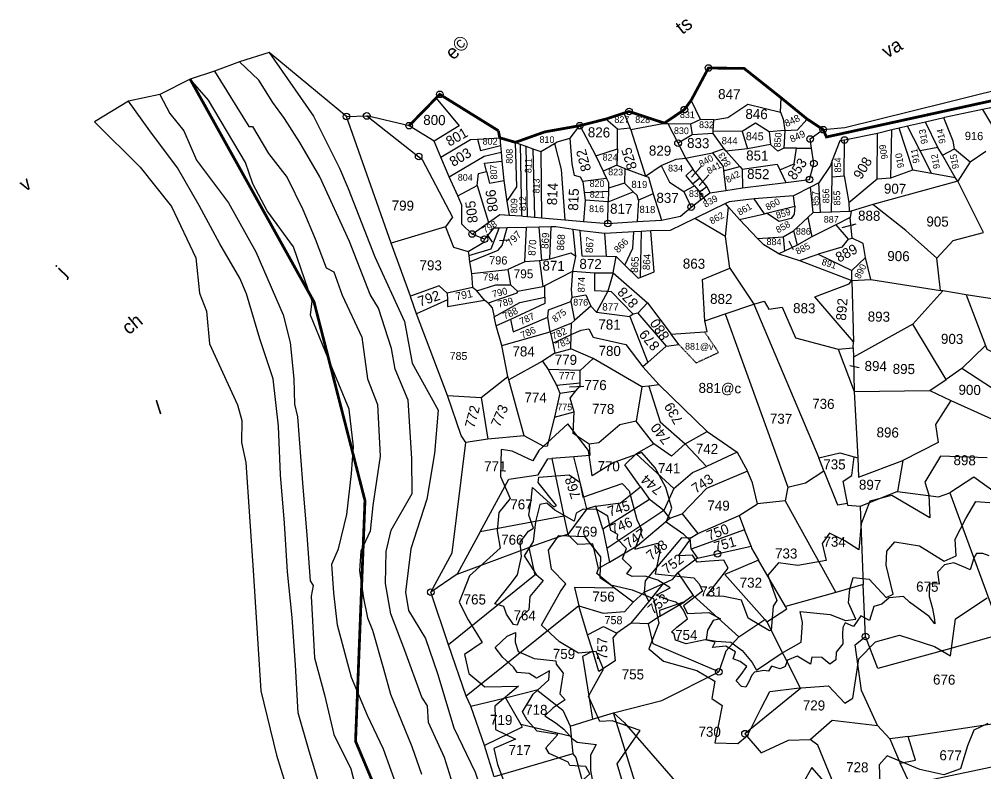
# Model space of a CAD drawing. Header units: metres. Extents: x 92 to 307193, y 121 to 1940865.
# Drawn here: x 303637 to 304474, y 1939507 to 1940160 of the extents above; entities that cross this region are included whole.
import ezdxf

# ---------------------------------------------------------------- set-up
doc = ezdxf.new("R2010")
doc.units = ezdxf.units.M
doc.header["$LTSCALE"] = 0.3
doc.linetypes.add('DASHDOT', pattern=[1, 0.5, -0.25, 0, -0.25])
doc.linetypes.add('DASHED', pattern=[0.75, 0.5, -0.25])
doc.layers.get('0').update_dxf_attribs({"linetype": 'CONTINUOUS'})
for name, color, linetype in [('LINE_WATER', 4, 'CONTINUOUS'), ('OFF', 1, 'CONTINUOUS'), ('POLY_HATCH', 12, 'CONTINUOUS'), ('POLY_PARCEL', 6, 'CONTINUOUS'), ('POLY_SUBPARCEL', 6, 'DASHED'), ('POLY_WATER', 4, 'CONTINUOUS'), ('SYM_ARROW', 1, 'CONTINUOUS'), ('SYM_STONE', 1, 'CONTINUOUS'), ('TEXT_MAPOUT', 7, 'CONTINUOUS'), ('TEXT_PARCEL', 7, 'CONTINUOUS'), ('V_BOUND_LINE', 7, 'CONTINUOUS'), ('V_BOUND_STREAM_LINE', 7, 'DASHDOT')]:
    doc.layers.add(name, color=color, linetype=linetype)
doc.styles.add('TEXT_MAP', font='KRDEV050.TTF')
doc.dimstyles.get("Standard").update_dxf_attribs({"dimtxt": 0.18, "dimasz": 0.18, "dimexe": 0.18, "dimexo": 0.0625, "dimgap": 0.09, "dimtad": 0, "dimtih": 1, "dimtoh": 1, "dimdec": 4, "dimzin": 0, "dimdsep": 46, "dimtxsty": 'Standard', "dimcen": 0.09, "dimadec": 0, "dimazin": 0, "dimtfac": 1, "dimtdec": 4, "dimtofl": 0, "dimtmove": 0, "dimatfit": 3, "dimfxl": 1, "dimtolj": 1, "dimtzin": 0, "dimarcsym": 0})

# ---------------------------------------------------------------- blocks, each defined once
blk = doc.blocks.new('STONE')
blk.add_circle((0, 0), 0.851)
blk = doc.blocks.new('TEXTARROW')
blk.add_leader([(0.04, -0.01), (8.68, -0.01)], dimstyle='Standard', override={"dimtxt": 2.5, "dimasz": 2.5, "dimexe": 1.25, "dimexo": 0.625, "dimgap": 0.625, "dimtad": 1, "dimtih": 0, "dimtoh": 0, "dimzin": 8, "dimcen": 2.5, "dimtofl": 1})
blk = doc.blocks.new('10')
at = {"layer": 'LINE_WATER'}
for points in [[(70.56, 372.49), (78.72, 361.19), (83.48, 351.88), (85.13, 348.27), (90.08, 336.05), (95.6, 324.46), (97.04, 316.99), (101.85, 308.65), (101.28, 300.81), (100.06, 292.58), (97.26, 283.65), (96.42, 275.8), (96.99, 272.51), (100.17, 267.55), (102.37, 261.27), (105.44, 251.53), (109.38, 243.62), (111.75, 236.81)], [(105.76, 240.45), (103.88, 246.17), (100.89, 252.47), (100.7, 255.43), (99.64, 256.98), (96.48, 265.34), (93.88, 271.91), (92.81, 277.32), (92.84, 283.1), (93.68, 286.93), (97.41, 293.58), (97.22, 299.85), (96.46, 310.33), (94.04, 315.9), (93.3, 319.57), (90.86, 326.84), (89.36, 329.26), (85.5, 338.71), (80.01, 350.28), (76.29, 356.38), (73.49, 360.7), (71.34, 363.5), (68.81, 367.49), (65.25, 370.77)], [(60.82, 369.01), (67.13, 359.13), (67.78, 359.18), (70.69, 354.32), (74.14, 350.06), (77.05, 344.38), (79.3, 339.14), (81.34, 333.96), (82.73, 333.22), (84.31, 329.04), (87.92, 321.58), (89.09, 314.05), (90.91, 309.47), (91.52, 300.22), (90.36, 291.3), (89.92, 286.71), (88.29, 283.1), (88.13, 279.55), (88.92, 274.61), (89.69, 271.13), (90.62, 268.89), (92.67, 261.95), (93.97, 257.45), (96.03, 252.62), (97.93, 248.07), (99.77, 243.13)], [(95.74, 239.9), (92.87, 247.53), (89.89, 253.53), (86.96, 260.35), (84.3, 269.73), (83.55, 275.49), (83.12, 280.64), (84.27, 283.44), (85.68, 289.61), (86.43, 297.02), (86.71, 301.81), (85.86, 308.6), (82.01, 317.52), (78.68, 325.41), (78.91, 327.9), (75.42, 337.63), (70.62, 344.02), (67.98, 348.86), (66.62, 352.68), (59.82, 363.77), (56.46, 367.49)], [(81.58, 240.51), (79.5, 246.99), (77.47, 253.84), (76.83, 262.42), (76.14, 270.96), (75.19, 279.18), (74.49, 287.92), (73.7, 296.61), (73.21, 305.35), (72.11, 313.83), (69.62, 321.03), (67.13, 329.05), (65.87, 331.84), (62.2, 337.97), (58.38, 344.81), (54.4, 351.55), (49.35, 358.14), (45.42, 363.39)], [(51.04, 364.7), (52.89, 361.31), (55.46, 358.19), (57.79, 352.98), (63.64, 345.35), (68.67, 336.64), (73.75, 325.36), (75.06, 320.41), (75.85, 313.88), (76.01, 309.32), (76.6, 307.09), (77.62, 295.2), (78.57, 285.84), (79.29, 277.64), (79.83, 276.8), (79.5, 274.88), (80.22, 263.81), (82.14, 257.17), (83.91, 250.07), (87.07, 243.89), (88.79, 237.46)]]:
    blk.add_lwpolyline(points, dxfattribs=at)
at = {"layer": 'OFF'}
for points in [[(84.62, 361.19), (70.56, 372.49), (65.25, 370.77), (60.82, 369.01), (56.46, 367.49)], [(56.46, 367.49), (51.04, 364.7), (45.42, 363.39), (39.38, 359.63)], [(95.92, 359.7), (88.27, 361.34)]]:
    blk.add_lwpolyline(points, dxfattribs=at)
at = {"layer": 'POLY_HATCH'}
for points in [[(201.41, 253.64), (198.91, 252.44), (197.82, 249.59), (196.62, 245.44), (193.65, 244.3), (189.32, 245.21), (183.4, 247.59), (182.02, 245.97), (182.17, 242.65)], [(174.81, 239.89), (169.9, 245.33), (167.28, 240.48)], [(136.2, 241.24), (134.88, 245.5), (138.97, 251.53), (133.91, 253.23), (131.7, 253.08), (129.61, 257.58), (132.23, 262.49), (130.85, 265.63), (127.7, 265.31), (124.25, 267.28), (120.93, 270.25), (124.31, 276.33), (125.23, 277.71), (122.61, 280.33), (122.05, 283.71), (123.84, 286.39), (128.46, 286.3), (131.38, 282.68), (131.35, 278.95)], [(131.35, 278.95), (133.32, 277.63), (137.14, 276.8), (141, 275.3), (142.03, 270.87), (140.29, 266.25), (142.97, 264.05), (149, 262.49), (152.27, 260.58), (151.77, 257.49), (153.62, 256.23), (152.42, 249.5), (156.51, 249.41), (158.24, 250.91), (160.57, 255.76), (162.13, 258.85), (166.98, 259.52), (172.66, 260.02), (175.64, 256.93), (177.08, 257.85), (178.05, 264.99), (181.02, 268.07), (185.35, 269.34), (191.61, 267.37), (194.53, 265.75), (195.32, 272.42), (201, 276.27)], [(200.62, 301.4), (192.23, 301.61), (189.5, 296.88), (190.23, 294.62), (190.5, 290.47), (183.58, 294.44), (179.67, 293.35), (178.17, 289.27), (177.78, 284.59), (175.28, 286.15), (172.49, 287.47), (171.22, 285.62), (171.96, 282.54), (166.87, 281.62), (163.42, 282.01), (161.51, 279.8), (163.19, 275.25), (162.57, 274.22), (162.25, 269.84), (161.92, 269.75), (158.07, 272.01), (156.86, 275.22), (153.65, 275.83), (150.56, 275.92), (154.36, 280.95), (153.56, 282.39), (150.95, 282.18), (148.8, 281.92), (147.94, 283.18), (145.38, 283.03), (147.41, 285.89), (146.33, 286.86), (143.12, 289.06), (144.09, 291.56), (142.94, 295.29), (140.97, 298.79), (138.53, 301.52), (133.55, 299.67), (129.7, 297.23), (128.96, 301.73), (125.17, 306.46), (120.02, 301.61), (118.99, 299.76), (115.25, 301.43), (113.28, 301.7), (113.22, 296.88), (115.01, 292.91), (112.98, 290.35), (112.78, 287.09), (113.34, 283.95), (107.89, 278.92), (106.1, 274.13), (107.78, 270.98), (109.28, 268.6), (110.36, 266.93), (107.22, 264.78), (108.01, 261.34), (110.92, 259.02), (116.96, 259.17), (112.75, 255.55), (112.95, 251.35), (116.57, 249.68), (112.72, 247.94), (113.4, 245.09), (114.66, 241.89)], [(201.22, 283.79), (200.1, 284.21), (198.96, 284.2), (198.46, 283.38), (197.88, 281.26), (197.06, 281.6), (194.89, 282.47), (193.23, 282.11), (192.01, 280.72), (192.34, 278.61), (190.58, 278.63), (190.58, 276.34), (191.18, 274.17), (191.55, 272.22), (191.64, 271.43), (190.63, 272.73), (187.01, 275.27), (185.97, 276.26), (183.37, 276), (182.09, 274.86), (180.65, 274.39), (179.92, 271.88), (178.32, 272.73), (177.05, 270.74), (175.5, 271.4), (175.11, 270.58), (175.05, 269.33), (175.17, 267.62), (174, 266.1), (173.93, 264.74), (172.86, 263.92), (171.4, 265.09), (169.63, 265.13), (169.38, 263.9), (166.99, 265.29), (165.25, 264.55), (164.86, 263.38), (163.96, 262.96), (162.38, 263.43), (161.89, 262.53), (161.01, 262.65), (160.05, 262.45), (159.37, 262.3), (158.9, 261.75), (158.34, 260.55), (157.85, 259.57), (157.05, 259.69), (156.07, 260.7), (156.97, 261.87), (157.98, 263.28), (156.73, 264.19), (155.5, 264.66), (155.89, 265.94), (154.15, 266.89), (151.74, 266.64), (152.19, 267.62), (150.42, 267.98), (146.99, 267.21), (145.06, 267.85), (144.83, 268.99), (144.33, 269.3), (145.29, 270.23), (147.16, 271.75), (146.42, 273.3), (146.03, 273.85), (145.02, 274.67), (143.8, 275.03), (141.47, 275.88), (143.96, 277.27), (141.76, 278.6), (139.49, 279.31), (137.13, 279.19), (136.14, 279.69), (136.99, 280.81), (135.34, 282.38), (136.05, 284.25), (134.31, 285.93), (134.43, 286.7), (133.21, 287.39), (132.63, 289.98), (130.54, 291.18), (128.13, 291.17), (126.93, 290.43), (126.59, 289.01), (123.05, 290.94), (121.64, 292.16), (120.38, 291.91), (119.63, 288.81), (119.23, 285.26), (117.69, 282.62), (119.9, 279.34), (121.15, 278.25), (118.77, 275.33), (118.65, 272.97), (117.06, 271.41), (117.06, 271.41)], [(120, 295.84), (120.08, 296.85), (125.55, 297.34), (127.46, 296.02), (128.09, 293.34), (135.08, 295.92), (136.4, 294.6), (137.81, 289.48), (138.74, 287.58), (137.52, 284.11), (141.67, 285.23), (141.99, 283.48), (141.27, 279.72), (145.9, 279.34), (148.23, 279.14), (149.18, 278.08), (149.79, 276.73), (146.42, 274.06), (147.14, 272.7), (150.97, 272.91), (153.12, 271.84), (151.77, 271.47), (150.82, 269.72), (150.56, 268.08), (152.38, 267.76), (155.05, 267.62), (157.1, 266.15), (158.91, 264.05), (159.68, 262.65), (164.09, 265.72), (167.68, 267.82), (167.83, 271.35), (167.4, 273.34), (172.78, 272.85), (175.57, 271.84), (177.44, 272.1), (176.08, 275), (176.29, 277.45), (176.83, 279.6), (179.74, 279.29), (182.82, 276.04), (184.11, 276.7), (182.76, 281.9), (182.85, 284.4), (184.26, 286.1), (188.72, 285.44), (193.17, 282.76), (195.33, 283.71), (195.07, 286.73), (196.94, 290.44), (198.7, 293.57), (201.2, 293.42)], [(117.06, 271.41), (116.58, 270.14), (115.91, 270.29), (114.62, 272.1), (114.12, 273.47), (112.51, 273.97), (115.23, 277.48), (116.52, 279.24), (117.18, 282.52), (116.92, 285.08), (118.37, 287.08), (119.27, 287.66), (118.41, 289.98), (118.79, 292.66), (118.97, 294.98), (122.88, 291.51), (123.34, 291.77), (120, 295.84)], [(127.19, 237.51), (126.12, 239.1), (126.04, 239.97), (129.99, 243.64), (129.26, 244.93), (126.42, 245.07), (126.12, 245.65), (122.68, 247.18), (122.03, 248.19), (124.19, 250.63), (120.44, 251.16), (118.63, 253.13), (117.78, 254.58), (119.66, 257.77), (122.42, 260.41), (122.52, 262.06), (120.2, 260.69), (118.87, 261.5), (116.7, 261.68), (116.05, 262.61), (114.08, 264.34), (112.71, 266.11), (114.8, 268.15), (116.28, 268.86)], [(116.28, 268.86), (116.26, 267.12), (116.84, 265.41), (119.74, 264.24), (123.6, 263.85), (123.7, 263.22), (125, 261.64), (124.78, 260.18), (124.44, 257.93), (125.42, 256.84), (123.25, 255.4), (121.81, 253.91), (123.85, 252.63), (125.26, 251.56), (126.76, 249.91), (127.63, 249.28), (131.09, 248.89), (130.08, 246.99), (130.12, 244.23), (130.76, 240.96)]]:
    blk.add_lwpolyline(points, dxfattribs=at)
at = {"layer": 'POLY_PARCEL'}
for points in [[(148.24, 361.54), (146.56, 365)], [(162.61, 363.08), (162.7, 365.64)], [(100.68, 364.71), (104.89, 359.82), (100.43, 357)], [(150.64, 361.54), (153.16, 361.97), (156.76, 364.41), (162.61, 363.08)], [(162.61, 363.08), (163.15, 361.82), (163.45, 359.76)], [(198.95, 364.02), (200.77, 361.08)], [(133.4, 359.59), (131.26, 361.38)], [(135.63, 359.88), (134.54, 362.51)], [(148.24, 361.54), (146.5, 360.66)], [(150.64, 361.54), (148.24, 361.54)], [(150.6, 359.46), (150.64, 361.54)], [(163.45, 359.76), (165.73, 359.91), (167.44, 361.88)], [(191, 357.09), (188.68, 361.63)], [(193.98, 356.9), (193.71, 358.26), (191.99, 362.45)], [(124.9, 357.83), (126.58, 360.13)], [(126.58, 360.13), (129.54, 354.76)], [(133.4, 359.59), (135.63, 359.88)], [(133.41, 356.07), (133.4, 359.59)], [(135.79, 359.5), (135.63, 359.88)], [(141.52, 360.66), (135.79, 359.5)], [(141.78, 360.8), (141.52, 360.66)], [(142.45, 360.66), (141.52, 360.66)], [(144.29, 357.24), (142.45, 360.66)], [(146.5, 360.66), (142.45, 360.66)], [(146.5, 360.66), (146.8, 358.79)], [(160.61, 359.51), (158.17, 361), (155.76, 359.51)], [(163.45, 359.76), (160.61, 359.51)], [(163.45, 359.76), (163.32, 356.61)], [(182.59, 351.55), (182.7, 360.14)], [(186.53, 353), (183.99, 360.46)], [(187.8, 356.47), (185.51, 360.84)], [(122.07, 356.86), (122.55, 357.15), (124.9, 357.83)], [(127.29, 350.09), (126.83, 350.88), (125.78, 351.14), (125.29, 353.27), (124.9, 357.83)], [(135.79, 359.5), (138.5, 351.22)], [(146.8, 358.79), (144.29, 357.24)], [(150.59, 359.04), (146.8, 358.79)], [(150.59, 359.04), (150.6, 359.46)], [(152.62, 356.32), (150.59, 359.04)], [(155.76, 359.51), (150.6, 359.46)], [(155.76, 359.51), (156.79, 356.38)], [(160.61, 359.51), (160.92, 357.2)], [(174.24, 351.77), (174.18, 358.21)], [(180.16, 351.32), (180.09, 359.45)], [(101.71, 354.09), (106.97, 357.38), (108.23, 357.47)], [(108.23, 357.47), (112.23, 357.75)], [(108.23, 357.47), (108.82, 355.4), (112.37, 356.37)], [(112.23, 357.75), (112.37, 356.37)], [(112.37, 356.37), (112.51, 355.14)], [(113.69, 346.31), (115.4, 348.98), (115.06, 356.97)], [(115.06, 356.97), (115.92, 356.67)], [(115.92, 356.67), (116.34, 343.75)], [(115.92, 356.67), (116.96, 356.31)], [(116.96, 356.31), (117.38, 343.68)], [(116.96, 356.31), (118.23, 355.87)], [(119.63, 355.38), (122.07, 356.86)], [(122.07, 356.86), (123.34, 352.18), (124.12, 343.15)], [(129.54, 354.76), (133.41, 356.07)], [(133.41, 356.07), (133.33, 353.14)], [(144.29, 357.24), (145.68, 354.56)], [(152.62, 356.32), (150.51, 355.55)], [(152.95, 355.89), (152.62, 356.32)], [(156.79, 356.38), (152.95, 355.89)], [(160.92, 357.2), (156.79, 356.38)], [(163.32, 356.61), (162.25, 356.01), (160.92, 357.2)], [(162.64, 352.68), (165.2, 353.78), (165.58, 356.61)], [(165.58, 356.61), (163.32, 356.61)], [(165.58, 356.61), (168.31, 356.66)], [(191, 357.09), (187.8, 356.47)], [(189.91, 352.46), (187.8, 356.47)], [(191.82, 355.71), (191, 357.09)], [(191.82, 355.71), (193.98, 356.9)], [(193.98, 356.9), (196.86, 354.62)], [(196.86, 354.62), (199.65, 356.58)], [(103.23, 350.61), (109.45, 354.42), (112.51, 355.14)], [(112.51, 355.14), (112.68, 353.53)], [(118.23, 355.87), (118.66, 343.58)], [(118.23, 355.87), (119.63, 355.38)], [(119.63, 355.38), (119.91, 343.48)], [(129.54, 354.76), (130.89, 352.03)], [(141.32, 353.15), (143.99, 354.35), (145.68, 354.56)], [(145.68, 354.56), (150.51, 355.55)], [(145.68, 354.56), (147.04, 352.62)], [(150.51, 355.55), (152.44, 353.16), (152.54, 352.37)], [(152.95, 355.89), (155.43, 353.16)], [(172.05, 351.55), (172.06, 354.48)], [(194.19, 351.72), (191.82, 355.71)], [(196.86, 354.62), (194.67, 351.12)], [(109.94, 351.66), (109.56, 353.12), (112.68, 353.53)], [(112.68, 353.53), (113.05, 350.06)], [(133.33, 353.14), (130.89, 352.03)], [(133.33, 353.14), (134.77, 352.51)], [(138.5, 351.22), (141.32, 353.15)], [(141.32, 353.15), (142.88, 350.19), (145.45, 348.54)], [(147.04, 352.62), (145.78, 351.35), (147, 349.98)], [(148.32, 351.06), (147.04, 352.62)], [(152.54, 352.37), (155.43, 353.16)], [(155.43, 353.16), (155.85, 352.73)], [(155.85, 352.73), (162.15, 353.68), (162.64, 352.68)], [(155.85, 352.73), (155.96, 349.36)], [(162.64, 352.68), (163.75, 350.41)], [(182.59, 351.55), (186.53, 353)], [(186.53, 353), (189.91, 352.46)], [(108.28, 349.13), (108.53, 351.3), (109.94, 351.66)], [(109.94, 351.66), (110.48, 349.58), (113.05, 350.06)], [(130.89, 352.03), (131.03, 351.73), (131.55, 350.69)], [(134.77, 352.51), (134.76, 349.91)], [(134.77, 352.51), (138.5, 351.22)], [(138.5, 351.22), (139.06, 351.03), (139.96, 348.03)], [(147, 349.98), (148.32, 351.06)], [(149.59, 349.52), (148.32, 351.06)], [(152.54, 352.37), (152.98, 348.85)], [(172.03, 345.28), (172.05, 351.55)], [(172.05, 351.55), (174.24, 351.77)], [(174.24, 351.77), (175.15, 346.96)], [(175.15, 346.96), (180.16, 351.32)], [(194.67, 351.12), (179.47, 346.67)], [(180.16, 351.32), (182.59, 351.55)], [(189.91, 352.46), (194.19, 351.72)], [(191.07, 337.17), (193.97, 340.41), (199.39, 341.91), (194.67, 351.12)], [(194.67, 351.12), (194.19, 351.72)], [(104.84, 347.18), (108.28, 349.13)], [(108.28, 349.13), (110.41, 342.48)], [(113.05, 350.06), (113.69, 346.31)], [(131.55, 350.69), (127.29, 350.09)], [(127.29, 350.09), (127.57, 348.11)], [(131.55, 350.69), (131.9, 349.98), (131.9, 348.98)], [(134.76, 349.91), (131.9, 348.98)], [(136.35, 348.39), (134.76, 349.91)], [(145.45, 348.54), (147.34, 349.59)], [(147, 349.98), (147.34, 349.59)], [(147.34, 349.59), (148.29, 348.52)], [(148.29, 348.52), (149.59, 349.52)], [(149.59, 349.52), (150.14, 348.37)], [(168.76, 345.13), (168.22, 349.65)], [(170.07, 345.19), (169.7, 350.42)], [(127.57, 348.11), (131.9, 348.45)], [(127.57, 348.11), (127.77, 346.73)], [(131.9, 348.45), (131.89, 346.49)], [(131.89, 346.49), (136.35, 348.39)], [(131.9, 348.98), (131.9, 348.45)], [(137.3, 346.91), (137.07, 347.7), (136.35, 348.39)], [(139.96, 348.03), (137.3, 346.91)], [(139.96, 348.03), (141.48, 343.37)], [(145.45, 348.54), (146.8, 345.78)], [(148.29, 348.52), (148.41, 347.02)], [(160.01, 344.75), (158.09, 347.38)], [(165.43, 346.2), (165.17, 348.07)], [(113.69, 346.31), (114.11, 343.88)], [(127.77, 346.73), (127.48, 342.92)], [(131.89, 346.49), (127.77, 346.73)], [(131.86, 342.61), (131.89, 346.49)], [(137.3, 346.91), (137.11, 343.05)], [(153.51, 345.82), (152.99, 346.52)], [(153.06, 340.55), (153.51, 345.82)], [(153.51, 345.82), (155.55, 343.64)], [(165.43, 346.2), (165.35, 344.77), (164.82, 343.98), (162.65, 343.39), (160.36, 344.84)], [(160.36, 344.84), (165.43, 346.2)], [(175.15, 346.96), (175.21, 345.43)], [(179.47, 346.67), (175.57, 345.41)], [(191.07, 337.17), (185.43, 342.09), (179.47, 346.67)], [(155.55, 343.64), (160.01, 344.75)], [(160.01, 344.75), (160.36, 344.84)], [(165.27, 341.76), (167.78, 344.19)], [(167.78, 344.19), (168.76, 345.13)], [(167.78, 344.19), (168.54, 340.72)], [(168.76, 345.13), (170.07, 345.19)], [(170.07, 345.19), (172.03, 345.28)], [(172.03, 345.28), (175.21, 345.43)], [(175.42, 344.28), (172.87, 342.91)], [(175.21, 345.43), (175.57, 345.41)], [(175.57, 345.41), (175.42, 344.28)], [(175.81, 340.61), (175.42, 344.28)], [(153.06, 340.55), (147.5, 343.72)], [(155.55, 343.64), (158.79, 340.29)], [(172.87, 342.91), (168.54, 340.72)], [(172.87, 342.91), (175.12, 340.4)], [(102.71, 341.62), (93.01, 338.56)], [(106.95, 336.5), (110.97, 337.74), (112.38, 341.51)], [(107.08, 335.39), (112.25, 337.51), (112.96, 338.39), (113.81, 341.56)], [(117.08, 335.53), (117.27, 341.69)], [(120.13, 335.79), (119.52, 341.77)], [(121.53, 336.03), (121.72, 341.85)], [(126.22, 336.6), (125.68, 341.43)], [(126.88, 341.26), (127.3, 336.74), (131.73, 336.71)], [(131.73, 336.71), (131.36, 340.8)], [(135.04, 335.17), (136.4, 338.21), (136.56, 341.18)], [(137.81, 332.99), (140.31, 334.03), (139.6, 341.41)], [(137.86, 341.28), (137.81, 332.99)], [(153.9, 334.88), (153.06, 340.55)], [(158.79, 340.29), (163.39, 340.63)], [(163.39, 340.63), (165.27, 341.76)], [(163.39, 340.63), (163.67, 338.08)], [(165.27, 341.76), (165.93, 339.21)], [(168.54, 340.72), (165.93, 339.21)], [(175.12, 340.4), (175.81, 340.61)], [(178.27, 337.14), (177.83, 339.68), (175.81, 340.61)], [(162.67, 337.58), (159.94, 339.14), (158.79, 340.29)], [(165.93, 339.21), (163.67, 338.08)], [(175.12, 340.4), (174, 338.91), (169.72, 337.65)], [(106.86, 337.22), (106.95, 336.5)], [(126.22, 336.6), (125.27, 337.2), (121.53, 336.03)], [(163.67, 338.08), (162.67, 337.58)], [(162.67, 337.58), (166.41, 336.41)], [(166.41, 336.41), (169.72, 337.65)], [(169.72, 337.65), (175.83, 334.79)], [(175.83, 334.79), (178.27, 337.14)], [(179.27, 333.17), (178.27, 337.14)], [(191.82, 331.4), (191.07, 337.17)], [(106.95, 336.5), (107.08, 335.39)], [(107.08, 335.39), (107.49, 333.26)], [(117.08, 335.53), (114.03, 334.07)], [(119.69, 335.71), (117.08, 335.53)], [(120.13, 335.79), (119.69, 335.71)], [(119.69, 335.71), (120.34, 331.13)], [(121.53, 336.03), (120.13, 335.79)], [(125.7, 333.93), (126.22, 336.6)], [(131.73, 336.71), (133.44, 336.71)], [(132.96, 333.74), (133.44, 336.71)], [(133.44, 336.71), (135.04, 335.17)], [(166.41, 336.41), (175.85, 332.96)], [(107.49, 333.26), (114.03, 334.07)], [(114.03, 334.07), (114.53, 331.35)], [(120.72, 331.28), (125.7, 333.93)], [(125.66, 329.26), (125.48, 330.63), (125.7, 333.93)], [(125.7, 333.93), (129.59, 333.7)], [(129.59, 333.7), (132.96, 333.74)], [(129.59, 333.7), (129.62, 330.51), (132.07, 330.43)], [(132.96, 333.74), (132.07, 330.43)], [(132.96, 333.74), (139.22, 328.44)], [(135.04, 335.17), (137.46, 332.84), (137.81, 332.99)], [(149.54, 325.36), (149.04, 332.77), (153.9, 334.88)], [(153.9, 334.88), (158.34, 328.5)], [(175.85, 332.96), (175.83, 334.79)], [(107.49, 333.26), (107.7, 330.77)], [(176.29, 321.94), (169.26, 329.97), (175.41, 332.39), (175.85, 332.96)], [(175.85, 332.96), (179.27, 333.17)], [(175.85, 332.96), (176.29, 321.94)], [(179.27, 333.17), (191.82, 331.4)], [(103.19, 329.7), (101.71, 330.99), (96.59, 329.07)], [(107.7, 330.77), (103.19, 329.7)], [(108.5, 330.15), (107.7, 330.77)], [(108.5, 330.15), (111.89, 331.33), (114.53, 331.35)], [(109.9, 328.53), (108.5, 330.15)], [(115.79, 330.2), (115.67, 329.87), (110.58, 327.99)], [(114.53, 331.35), (115.79, 330.2)], [(115.79, 330.2), (120.34, 331.13)], [(120.34, 331.13), (120.51, 331.17), (120.72, 331.28)], [(120.75, 329.21), (120.72, 331.28)], [(132.07, 330.43), (130.08, 326.63)], [(132.07, 330.43), (132.62, 330.42), (136.67, 326.38)], [(186.91, 325.27), (192.26, 331.33)], [(192.26, 331.33), (191.82, 331.4)], [(196.46, 330.71), (192.26, 331.33)], [(214.09, 330.88), (209.59, 330.24), (206.96, 329.21), (196.46, 330.71)], [(196.46, 330.71), (200.03, 321.64)], [(103.24, 328.49), (97.72, 325.88)], [(103.19, 329.7), (103.24, 328.49)], [(103.24, 328.49), (103.28, 327.29), (109.9, 328.53)], [(110.58, 327.99), (109.9, 328.53)], [(111.66, 325.53), (116.26, 328.18), (120.75, 329.21)], [(120.75, 329.21), (120.77, 328.09), (114.61, 325.09)], [(121.3, 325.62), (121.4, 326.95), (125.39, 328.49)], [(125.39, 328.49), (125.66, 329.26)], [(125.39, 328.49), (126.11, 325.07)], [(125.66, 329.26), (128.12, 329.74), (129.05, 327.69)], [(139.22, 328.44), (137.51, 326.56)], [(139.22, 328.44), (143.56, 322.85)], [(153.16, 326.69), (158.34, 328.5)], [(158.34, 328.5), (160.18, 329.05), (161.04, 327.6), (163.41, 327.99), (165.9, 322.52), (173.57, 320.61)], [(158.34, 328.5), (170.37, 301.03)], [(110.58, 327.99), (111.32, 327.16), (111.66, 325.53)], [(129.05, 327.69), (126.11, 325.07)], [(130.08, 326.63), (129.05, 327.69)], [(130.08, 326.63), (136.06, 325.94)], [(137.51, 326.56), (136.67, 326.38)], [(137.51, 326.56), (142.66, 320.68)], [(149.54, 325.36), (153.16, 326.69)], [(153.16, 326.69), (164.9, 295.67)], [(112.03, 323.95), (111.66, 325.53)], [(114.61, 325.09), (112.03, 323.95)], [(114.61, 325.09), (115.12, 322.9), (121.3, 325.62)], [(121.77, 323.01), (121.3, 325.62)], [(126.11, 325.07), (125.57, 324.59)], [(136.67, 326.38), (136.06, 325.94)], [(136.06, 325.94), (139.42, 317.72)], [(149.52, 323.38), (150.01, 323.42), (149.54, 325.36)], [(186.91, 325.27), (176.33, 319.18)], [(193.05, 315.4), (186.91, 325.27)], [(113.11, 320.42), (112.03, 323.95)], [(125.57, 324.59), (121.77, 323.01)], [(125.56, 322.53), (125.57, 324.59)], [(125.56, 322.53), (127.32, 323.38), (128.73, 323.63), (129.54, 322.15), (135.39, 320.9), (138.5, 316.94)], [(143.56, 322.85), (149.52, 323.38)], [(113.11, 320.42), (121.77, 323.01)], [(121.77, 323.01), (122.26, 320.96)], [(122.26, 320.96), (125.56, 322.53)], [(125.53, 319.98), (125.56, 322.53)], [(144.91, 321.06), (143.56, 322.85)], [(176.27, 320.86), (176.29, 321.94)], [(195.87, 317.43), (200.03, 321.64)], [(200.03, 321.64), (200.28, 320.98), (210.17, 316.2)], [(114.3, 314.85), (113.11, 320.42)], [(122.26, 320.96), (122.68, 319.17)], [(122.68, 319.17), (125.53, 319.98)], [(129.55, 318.31), (125.53, 319.98)], [(142.66, 320.68), (139.42, 317.72)], [(142.66, 320.68), (144.91, 321.06)], [(173.57, 320.61), (176.27, 320.86)], [(173.57, 320.61), (176.59, 313.03)], [(176.27, 320.86), (176.33, 319.18)], [(122.68, 319.17), (120.49, 317.68)], [(129.55, 318.31), (127.29, 316.11)], [(138.39, 313.31), (129.55, 318.31)], [(176.33, 319.18), (176.59, 313.03)], [(120.49, 317.68), (114.45, 314.24)], [(120.49, 317.68), (121.54, 316.23)], [(127.29, 316.11), (121.54, 316.23)], [(121.54, 316.23), (123.05, 313.4)], [(127.28, 313.87), (127.29, 316.11)], [(139.42, 317.72), (138.5, 316.94)], [(138.5, 316.94), (141.5, 313.75)], [(195.87, 317.43), (193.05, 315.4)], [(206.8, 310.49), (195.87, 317.43)], [(109.52, 311.03), (114.3, 314.85)], [(114.45, 314.24), (114.3, 314.85)], [(190.18, 313.39), (193.05, 315.4)], [(117.37, 304.2), (114.45, 314.24)], [(123.05, 313.4), (127.28, 313.87)], [(123.05, 313.4), (123.7, 312)], [(126.56, 312.45), (127.28, 313.37), (127.28, 313.87)], [(138.39, 313.31), (137.46, 307.14)], [(139.66, 313.49), (138.39, 313.31)], [(141.5, 313.75), (139.66, 313.49)], [(139.66, 313.49), (141.76, 307.05), (146.31, 303.21)], [(150.24, 305.46), (141.5, 313.75)], [(176.59, 313.03), (190.18, 313.39)], [(176.59, 313.03), (177.4, 301.11)], [(190.18, 313.39), (193.98, 311.64)], [(103.49, 311.27), (109.52, 311.03)], [(109.52, 311.03), (110.85, 303.53)], [(123.7, 312), (122.76, 307.67)], [(123.7, 312), (126.56, 312.45)], [(126.31, 308.65), (125.52, 311.1), (126.56, 312.45)], [(193.98, 311.64), (191.24, 307.27), (191.76, 304.05), (185.46, 300.75)], [(193.98, 311.64), (204.27, 307.15)], [(122.76, 307.67), (121.53, 302.41), (120.94, 302.36), (117.37, 304.2)], [(122.76, 307.67), (126.31, 308.65)], [(129.08, 302.89), (126.15, 304.75), (126.31, 308.65)], [(137.46, 307.14), (134.54, 306.43), (130.82, 303.16), (129.08, 302.89)], [(140.69, 303.13), (137.46, 307.14)], [(117.37, 304.2), (110.85, 303.53)], [(146.31, 303.21), (150.24, 305.46)], [(150.24, 305.46), (155.69, 301.82)], [(110.85, 303.53), (106.91, 302.85)], [(129.08, 302.89), (129.21, 300.85), (126.36, 300.59)], [(140.69, 303.13), (137.56, 301.25)], [(146.31, 303.21), (143.88, 300.95), (140.69, 303.13)], [(150.24, 299.14), (146.31, 303.21)], [(126.36, 300.59), (122.42, 300.23)], [(128.81, 291.26), (126.36, 300.59)], [(138.38, 295.36), (135.56, 299.29), (137.56, 301.25)], [(137.56, 301.25), (144.39, 295.1)], [(155.69, 301.82), (150.24, 299.14)], [(155.69, 301.82), (157.58, 298.43)], [(170.37, 301.03), (174.12, 301.94), (176.74, 301.28)], [(171.3, 298.7), (170.37, 301.03)], [(175.63, 292.93), (174.84, 296.86), (176.34, 297.9), (176.74, 301.28)], [(176.74, 301.28), (177.4, 301.11)], [(177.4, 301.11), (177.53, 297.64), (185.46, 300.75)], [(185.46, 300.75), (184.61, 295.14)], [(109.7, 286.86), (114.71, 296.42), (119.96, 297.22), (121.68, 300.15), (122.42, 300.23)], [(122.42, 300.23), (124.71, 289.88)], [(144.39, 295.1), (147.74, 298.07), (150.24, 299.14)], [(157.58, 298.43), (150.28, 295.19), (145.96, 290.58)], [(159.5, 292.59), (158.52, 296.36), (157.58, 298.43)], [(164.9, 295.67), (168.05, 296.46), (171.3, 298.7)], [(171.3, 298.7), (173.87, 292.63), (175.63, 292.93)], [(222.27, 288.92), (210.76, 290.61), (204.52, 294.63), (202.15, 295.23), (198.27, 297.91), (194.04, 295.02)], [(130.43, 291.76), (134.84, 292.43), (138.38, 295.36)], [(138.38, 295.36), (140.08, 293.08)], [(164.9, 295.67), (164.41, 293.18)], [(144.39, 295.1), (142.66, 291.15)], [(184.61, 295.14), (177.93, 292.34)], [(184.61, 295.14), (191.96, 294.32), (194.04, 295.02)], [(194.04, 295.02), (201.97, 274.32), (207.67, 275.7), (204.05, 269.88)], [(140.08, 293.08), (131.75, 287.61)], [(142.66, 291.15), (140.08, 293.08)], [(156.19, 290.44), (159.5, 292.59)], [(164.41, 293.18), (159.5, 292.59)], [(164.41, 293.18), (173.75, 276.86)], [(177.93, 292.34), (175.71, 292.53), (175.63, 292.93)], [(177.93, 292.34), (178.69, 278.34)], [(128.81, 291.26), (125.46, 286.57)], [(130.43, 291.76), (128.81, 291.26)], [(131.75, 287.61), (130.43, 291.76)], [(142.66, 291.15), (132.48, 284.2)], [(143.74, 289.77), (142.66, 291.15)], [(143.74, 289.77), (145.96, 290.58)], [(145.96, 290.58), (148.8, 287.1)], [(148.8, 287.1), (156.19, 290.44)], [(156.19, 290.44), (157.22, 287.9)], [(124.71, 289.88), (109.7, 286.86)], [(124.71, 289.88), (125.46, 286.57)], [(133.01, 281.72), (138.03, 284.78), (143.74, 289.77)], [(109.7, 286.86), (105.65, 279.17)], [(131.75, 287.61), (132.48, 284.2)], [(147.43, 286.23), (148.8, 287.1)], [(157.22, 287.9), (147.66, 284.26)], [(158.41, 284.98), (157.22, 287.9)], [(125.46, 286.57), (124.09, 286.23), (118.5, 284.18)], [(131.05, 280.56), (129.96, 284.99), (127.28, 284.79), (125.46, 286.57)], [(147.43, 286.23), (145.87, 286.28), (139.46, 278.46), (139.32, 276.41)], [(147.66, 284.26), (147.43, 286.23)], [(148.83, 282.64), (158.41, 284.98)], [(158.41, 284.98), (158.51, 284.59), (159.79, 282.48)], [(118.5, 284.18), (119.63, 279.2), (104.32, 266.45)], [(105.65, 279.17), (118.5, 284.18)], [(132.48, 284.2), (133.01, 281.72)], [(147.66, 284.26), (148.83, 282.64)], [(133.01, 281.72), (131.05, 280.56)], [(148.83, 282.64), (145.35, 279.99)], [(159.79, 282.48), (153.75, 279.78), (161.08, 271.79)], [(164.76, 274.18), (159.79, 282.48)], [(134, 277.03), (130.75, 279.68), (131.05, 280.56)], [(142.79, 278.03), (144.45, 278.8), (145.35, 279.99)], [(145.35, 279.99), (148.14, 275.94)], [(105.65, 279.17), (100.99, 275.88)], [(139.32, 276.41), (142.79, 278.03)], [(140.16, 274.69), (142.79, 278.03)], [(178.69, 278.34), (173.75, 276.86)], [(179.24, 269), (178.69, 278.34)], [(134, 277.03), (126.82, 277.08), (127.64, 273.79)], [(137.36, 274.58), (134, 277.03)], [(137.36, 274.58), (139.32, 276.41)], [(139.32, 276.41), (140.16, 274.69)], [(173.75, 276.86), (164.76, 274.18)], [(127.64, 273.79), (132.03, 272.52), (135.87, 272.86), (137.36, 274.58)], [(137.09, 270.78), (140.16, 274.69)], [(146.57, 274.79), (142.12, 273.17), (142.23, 272.16)], [(142.23, 272.16), (146.57, 274.79)], [(148.14, 275.94), (146.57, 274.79)], [(148.14, 275.94), (156.43, 268.62)], [(127.64, 273.79), (107.58, 257.29)], [(129.25, 268.62), (127.64, 273.79)], [(161.47, 271.37), (165.02, 273.76), (164.76, 274.18)], [(142.23, 272.16), (140.21, 270.71)], [(156.43, 268.62), (161.08, 271.79)], [(161.47, 271.37), (167.69, 259.48), (157.8, 251.22), (160.74, 247.81), (165.63, 250.16), (169.51, 250.35)], [(161.08, 271.79), (161.47, 271.37)], [(129.25, 268.62), (132.09, 270.15), (134.5, 268.96)], [(137.09, 270.78), (134.5, 268.96)], [(140.21, 270.71), (137.09, 270.78)], [(152.95, 262.28), (141.09, 267.16), (140.21, 270.71)], [(204.05, 269.88), (193.93, 266.84), (181.53, 263.25), (179.24, 269)], [(130.22, 265.65), (129.25, 268.62)], [(134.5, 268.96), (133.81, 268.14), (134.28, 264.02), (131.4, 262.04), (130.22, 265.65)], [(156.43, 268.62), (154.18, 265.99), (152.95, 262.28)], [(181.57, 253.01), (178.63, 259.29), (177.4, 267.5), (179.24, 269)], [(130.22, 265.65), (128.38, 264.7), (130.36, 253.44)], [(134.13, 254.66), (142.79, 256.96), (152.95, 262.28)], [(108.44, 255.46), (114.67, 257.09)], [(114.67, 257.09), (120.28, 258.57), (125, 254.98), (126.37, 252.14)], [(114.67, 257.09), (117.47, 252.3)], [(130.36, 253.44), (134.13, 254.66)], [(140.94, 232.24), (140.7, 237.43), (139.02, 239.69), (134.13, 254.66)], [(134.13, 254.66), (136.06, 252.93), (148.22, 239.29), (151.1, 239.88), (153.37, 236.12), (156.22, 235.35), (156.05, 234.82)], [(169.51, 250.35), (173.41, 253.89), (181.57, 253.01)], [(187.15, 251.1), (204.52, 254.01)], [(117.47, 252.3), (117.75, 251.84), (110.99, 248.43)], [(126.58, 250.29), (117.47, 252.3)], [(126.37, 252.14), (130.36, 253.44)], [(126.37, 252.14), (126.58, 250.29)], [(183.82, 250.66), (181.57, 253.01)], [(126.58, 250.29), (126.93, 247.16)], [(175.29, 239.03), (170.94, 249.34), (169.51, 250.35)], [(187.15, 251.1), (183.82, 250.66)], [(183.82, 250.66), (185.79, 246.33)], [(185.79, 246.33), (188.49, 246.88), (187.15, 251.1)], [(126.93, 247.16), (112.81, 242.86)], [(126.93, 247.16), (127.46, 246.54), (128.67, 242.31)], [(185.35, 238.86), (187.24, 243.27), (185.79, 246.33)], [(203.37, 246.05), (190.28, 243.15), (193.29, 236.82)]]:
    blk.add_lwpolyline(points, dxfattribs=at)
at = {"layer": 'POLY_SUBPARCEL'}
for points in [[(144.91, 321.06), (148.08, 317.77), (152.1, 319.7), (149.52, 323.38)], [(149.52, 323.38), (149.51, 323.39)]]:
    blk.add_lwpolyline(points, dxfattribs=at)
at = {"layer": 'POLY_WATER'}
for points in [[(170.35, 360.02), (174.2, 360.47), (192.31, 365.2), (220.63, 372.69), (227.95, 375.93), (237.04, 373.63)], [(202.53, 364.79), (198.95, 364.02)], [(198.95, 364.02), (192.1, 362.48), (191.99, 362.45)], [(84.62, 361.19), (88.27, 361.34)], [(88.27, 361.34), (98.37, 353.68), (103.96, 343.36), (102.71, 341.62)], [(188.68, 361.63), (185.51, 360.84)], [(191.99, 362.45), (188.68, 361.63)], [(39.38, 359.63), (47.66, 351.57), (53.44, 344.55), (57.93, 335.41), (58.66, 329.05), (59.95, 325.82), (60.61, 319.95), (65.79, 309.07), (66.59, 306.25), (66.56, 302.33), (67.43, 298.75), (69.03, 279.36), (70.7, 257.74), (73.66, 246.17), (79.38, 228.66)], [(93.01, 338.56), (84.62, 361.19)], [(100.43, 357), (95.92, 359.7)], [(168.31, 356.66), (168.04, 358.31), (170.35, 360.02)], [(182.7, 360.14), (180.09, 359.45)], [(183.99, 360.46), (182.7, 360.14)], [(185.51, 360.84), (183.99, 360.46)], [(174.18, 358.21), (173.36, 358.04), (172.06, 354.48)], [(180.09, 359.45), (174.18, 358.21)], [(101.71, 354.09), (100.43, 357)], [(163.75, 350.41), (167.99, 351.04), (168.77, 353.92), (168.31, 356.66)], [(172.06, 354.48), (171.73, 353.61), (169.7, 350.42)], [(103.23, 350.61), (101.71, 354.09)], [(104.84, 347.18), (103.23, 350.61)], [(152.98, 348.85), (155.96, 349.36)], [(155.96, 349.36), (163.75, 350.41)], [(168.22, 349.65), (165.17, 348.07)], [(169.7, 350.42), (168.22, 349.65)], [(148.41, 347.02), (150.14, 348.37)], [(150.14, 348.37), (152.98, 348.85)], [(158.09, 347.38), (153.6, 346.83), (152.99, 346.52)], [(165.17, 348.07), (158.09, 347.38)], [(107.5, 340.38), (105.66, 342.15), (105.6, 345.55), (104.84, 347.18)], [(141.48, 343.37), (144.92, 344.09), (146.8, 345.78)], [(146.8, 345.78), (148.41, 347.02)], [(152.99, 346.52), (147.86, 343.9), (147.5, 343.72)], [(110.41, 342.48), (112.47, 343.97), (114.11, 343.88)], [(107.5, 340.38), (110.41, 342.48)], [(114.11, 343.88), (116.34, 343.75)], [(116.34, 343.75), (116.62, 343.74), (117.38, 343.68)], [(117.38, 343.68), (118.66, 343.58)], [(118.66, 343.58), (119.91, 343.48)], [(119.91, 343.48), (124.12, 343.15)], [(124.12, 343.15), (127.48, 342.92)], [(127.48, 342.92), (131.86, 342.61)], [(131.86, 342.61), (137.11, 343.05)], [(137.11, 343.05), (141.48, 343.37)], [(147.5, 343.72), (143.11, 341.52), (139.6, 341.41)], [(102.71, 341.62), (104.22, 337.98), (106.86, 337.22)], [(112.38, 341.51), (111.33, 341.47), (109.72, 339.49)], [(113.81, 341.56), (112.38, 341.51)], [(117.27, 341.69), (113.81, 341.56)], [(119.52, 341.77), (117.27, 341.69)], [(121.72, 341.85), (119.52, 341.77)], [(125.68, 341.43), (122.52, 341.87), (121.72, 341.85)], [(126.88, 341.26), (125.68, 341.43)], [(131.36, 340.8), (127.1, 341.23), (126.88, 341.26)], [(136.56, 341.18), (131.36, 340.8)], [(137.86, 341.28), (136.56, 341.18)], [(139.6, 341.41), (137.86, 341.28)], [(106.86, 337.22), (109.64, 338.92), (109.72, 339.49)], [(109.72, 339.49), (107.5, 340.38)], [(96.59, 329.07), (93.01, 338.56)], [(97.72, 325.88), (96.68, 328.83), (96.59, 329.07)], [(103.49, 311.27), (97.72, 325.88)], [(106.91, 302.85), (106.02, 304.1), (103.49, 311.27)], [(100.99, 275.88), (104.72, 282.98), (106.91, 302.85)], [(104.32, 266.45), (100.99, 275.88)], [(107.58, 257.29), (104.32, 266.45)], [(108.44, 255.46), (107.58, 257.29)], [(110.99, 248.43), (108.44, 255.46)], [(112.81, 242.86), (110.99, 248.43)]]:
    blk.add_lwpolyline(points, dxfattribs=at)
at = {"layer": 'V_BOUND_LINE', "const_width": 0.5}
for points in [[(146.56, 365), (149.57, 370.82), (155.98, 370.83), (162.7, 365.64)], [(95.92, 359.7), (100.68, 364.71)], [(100.68, 364.71), (101.34, 365.41), (111.97, 359.02)], [(141.78, 360.8), (145.34, 363.27), (146.56, 365)], [(162.7, 365.64), (167.44, 361.88)], [(134.54, 362.51), (135.4, 362.8), (141.78, 360.8)], [(126.58, 360.13), (131.26, 361.38)], [(131.26, 361.38), (134.54, 362.51)], [(167.44, 361.88), (170.35, 360.02)], [(115.06, 356.97), (120.3, 358.92), (126.58, 360.13)], [(111.97, 359.02), (112.23, 357.75)], [(112.23, 357.75), (115.06, 356.97)]]:
    blk.add_lwpolyline(points, dxfattribs=at)
at = {"layer": 'V_BOUND_STREAM_LINE', "ltscale": 10, "const_width": 0.5}
for points in [[(237.04, 373.63), (226.88, 372.92), (202.62, 366.12), (170.94, 358.71), (170.35, 360.02)], [(56.46, 367.49), (79.26, 327.79), (88.92, 292.18), (87.83, 248.89), (110.95, 196.05), (129, 140.32), (161.77, 125.08), (230.74, 140.59), (274.26, 171.07), (310.91, 119.13), (350.27, 89.37), (372.17, 104.8)]]:
    blk.add_lwpolyline(points, dxfattribs=at)
at = {"layer": 'SYM_ARROW'}
for p, xscale, yscale, zscale, rotation in [((148.49, 353.11), 0.3, 0.3, 0.3, 228.7820103986274), ((149.93, 351.64), 0.3, 0.3, 0.3, 228.7820103986274), ((149.45, 346.93), 0.2, 0.2, 0.2, 125.5686864567213), ((176.48, 343.09), 0.3, 0.3, 0.3, 195.238664218765), ((110.18, 340.41), 0.2, 0.2, 0.2, 303.7202095286104), ((114.2, 339.39), 0.2, 0.2, 0.2, 184.758258618544), ((165.32, 338.34), 0.2, 0.2, 0.2, 118.6378979802518), ((177.41, 317.31), 0.2, 0.2, 0.2, 170.5481998526745), ((128, 313.24), 0.3, 0.3, 0.3, 183.5719417553083)]:
    blk.add_blockref('TEXTARROW', p, dxfattribs=dict(at, xscale=xscale, yscale=yscale, zscale=zscale, rotation=rotation))
at = {"layer": 'SYM_STONE', "xscale": 0.7, "yscale": 0.7, "zscale": 0.7}
for p in [(149.57, 370.82), (101.34, 365.41), (135.4, 362.8), (145.34, 363.27), (84.62, 361.19), (88.27, 361.34), (95.92, 359.7), (126.58, 360.13), (170.35, 360.02), (144.29, 357.24), (168.04, 358.31), (174.18, 358.21), (97.71, 354.18), (168.77, 353.92), (167.99, 351.04), (146.8, 345.78), (131.86, 342.61), (107.5, 340.38), (109.72, 339.49), (152.4, 283.51), (100.99, 275.88), (179.24, 269), (152.95, 262.28), (157.8, 251.22)]:
    blk.add_blockref('STONE', p, dxfattribs=at)
at = {"layer": 'TEXT_MAPOUT', "style": 'TEXT_MAP'}
for s, rotation, p in [('ts', 38.6257, (144.79, 376.67)), ('e©', 44.965, (103.69, 371.49)), ('va', 31.5762, (181.63, 372.93))]:
    blk.add_text(s, height=2.5, rotation=rotation, dxfattribs=at).set_placement(p)
at = {"layer": 'TEXT_MAPOUT', "ltscale": 10, "style": 'TEXT_MAP'}
for s, rotation, p in [('v', 33.6578, (27.06, 346.79)), ('j', 46.6017, (34.4, 331.62)), ('ch', 40.2019, (46.07, 321.28)), ('l', 18.414, (51.64, 307.11))]:
    blk.add_text(s, height=2.5, rotation=rotation, dxfattribs=at).set_placement(p)
at = {"layer": 'TEXT_PARCEL', "style": 'TEXT_MAP'}
for s, height, p in [('847', 1.8, (151.37, 365.26)), ('846', 1.8, (156.32, 361.76)), ('800', 1.8, (98.44, 359.88)), ('827', 1.2, (132.79, 360.73)), ('828', 1.2, (136.53, 360.77)), ('831', 1.2, (144.55, 361.76)), ('826', 1.8, (128.05, 358.07)), ('830', 1.2, (143.52, 358.87)), ('832', 1.2, (148.02, 360)), ('916', 1.487, (195.81, 358.52)), ('810', 1.2, (119.39, 356.95)), ('833', 1.8, (145.91, 356.39)), ('844', 1.289, (152.12, 357.16)), ('845', 1.437, (156.46, 357.94)), ('802', 1.2, (109.17, 356.48)), ('829', 1.8, (139.07, 354.94)), ('851', 1.8, (156.56, 354.3)), ('824', 1.2, (130.77, 353.91)), ('834', 1.203, (142.56, 352.12)), ('852', 1.8, (156.78, 350.97)), ('804', 1.2, (104.79, 349.94)), ('823', 1.2, (131.81, 351.29)), ('820', 1.2, (128.5, 349.14)), ('819', 1.28, (136.01, 349.07)), ('907', 1.8, (181.4, 348.68)), ('821', 1.2, (128.55, 347.21)), ('837', 1.8, (140.54, 346.46)), ('835', 1.2, (146.37, 347.6)), ('799', 1.8, (92.98, 344.42)), ('816', 1.2, (128.47, 344.62)), ('817', 1.8, (132.24, 344.38)), ('818', 1.28, (137.52, 344.59)), ('887', 1.2, (170.67, 343.31)), ('888', 1.8, (176.82, 343.76)), ('905', 1.8, (189.12, 342.88)), ('886', 1.2, (165.69, 341.09)), ('884', 1.2, (160.44, 339.14)), ('906', 1.8, (182.18, 336.57)), ('793', 1.8, (98.14, 333.75)), ('796', 1.475, (110.63, 334.97)), ('871', 1.8, (120.23, 333.97)), ('872', 1.8, (126.86, 334.39)), ('863', 1.8, (145.45, 334.7)), ('795', 1.597, (115.06, 332.55)), ('794', 1.333, (109.53, 332.01)), ('882', 1.8, (150.44, 328.43)), ('876', 1.2, (125.85, 327.78)), ('877', 1.323, (131.07, 326.95)), ('883', 1.8, (165.38, 326.97)), ('893', 1.8, (178.81, 325.64)), ('781', 1.8, (130.42, 323.55)), ('903', 1.8, (192.03, 321.82)), ('881@v', 1.2, (146.06, 320.14)), ('784', 1.8, (115.05, 318.5)), ('780', 1.8, (130.52, 318.81)), ('785', 1.418, (103.79, 317.71)), ('779', 1.8, (122.67, 317.11)), ('894', 1.8, (178.37, 316.75)), ('895', 1.8, (183.43, 316.29)), ('777', 1.333, (123.46, 314.46)), ('776', 1.8, (128.06, 312.64)), ('900', 1.8, (195.31, 312.7)), ('881@c', 1.8, (148.59, 312.39)), ('774', 1.8, (117.32, 310.23)), ('736', 1.8, (169.05, 309.82)), ('775', 1.2, (123.25, 308.9)), ('778', 1.8, (129.49, 308.37)), ('737', 1.8, (161.48, 307.04)), ('896', 1.8, (180.69, 304.84)), ('742', 1.8, (148.25, 301.44)), ('735', 1.8, (171.2, 298.97)), ('898', 1.8, (194.59, 300.04)), ('771', 1.8, (110.24, 297.76)), ('770', 1.8, (130.62, 298.07)), ('741', 1.8, (141.5, 297.86)), ('897', 1.8, (177.65, 295.39)), ('767', 1.8, (115.05, 290.99)), ('749', 1.8, (150.47, 291.27)), ('769', 1.8, (126.74, 286.26)), ('734', 1.8, (171.42, 285.06)), ('766', 1.8, (113.5, 284.61)), ('733', 1.8, (162.75, 282.83)), ('732', 1.8, (156.47, 277.49)), ('675', 1.8, (188.19, 277.21)), ('756', 1.8, (130.03, 274.62)), ('731', 1.8, (149.4, 275.8)), ('765', 1.8, (106.9, 273.79)), ('764', 1.8, (115.9, 271.04)), ('758', 1.446, (132.27, 270.59)), ('754', 1.8, (144.99, 267.92)), ('759', 1.8, (123.06, 264.21)), ('755', 1.8, (135.5, 260.71)), ('676', 1.8, (191.46, 260.54)), ('729', 1.8, (168.12, 255.59)), ('718', 1.8, (118.23, 254.1)), ('719', 1.8, (111.95, 252.19)), ('730', 1.8, (149.44, 250.58)), ('717', 1.8, (115.34, 246.82)), ('677', 1.8, (192.8, 246.94)), ('728', 1.8, (176.06, 244.57))]:
    blk.add_text(s, height=height, dxfattribs=at).set_placement(p)
for s, height, rotation, p in [('848', 1.27, 25.5255, (163.73, 360.38)), ('849', 1.27, 25.5255, (164.73, 357.58)), ('913', 1.2, 100.6315, (189.19, 357.82)), ('914', 1.2, 100.6315, (192.39, 357.93)), ('801', 1.8, 30.3507, (103.22, 356.01)), ('850', 1.2, 85.9097, (162.71, 356.67)), ('825', 1.8, 108.1029, (137.02, 352.69)), ('909', 1.2, 100.6315, (182.07, 354.96)), ('911', 1.2, 100.6315, (187.76, 354.32)), ('803', 1.8, 31.5784, (103.95, 352.36)), ('808', 1.2, 90, (114.61, 353.12)), ('822', 1.8, 105.5409, (128.76, 352.19)), ('840', 1.2, 29.7168, (148.49, 352.94)), ('843', 1.2, 123.7202, (153.92, 353.61)), ('853', 1.8, 55.5892, (165.36, 350.73)), ('854', 1.2, 91.7925, (173.69, 352.38)), ('908', 1.8, 60.227, (177.31, 351.04)), ('910', 1.2, 100.6315, (185, 353.45)), ('912', 1.2, 100.6315, (191.43, 353.38)), ('915', 1.2, 100.6315, (194.84, 353.41)), ('807', 1.2, 93.5804, (111.9, 350.28)), ('811', 1.2, 90, (118.02, 351.46)), ('841', 1.2, 29.7168, (149.94, 351.69)), ('842', 1.2, 29.7168, (153.34, 350.14)), ('813', 1.2, 90, (119.51, 347.83)), ('814', 1.8, 88.2623, (122.68, 345.73)), ('856', 1.2, 91.7925, (171.64, 346.8)), ('806', 1.8, 98.1393, (112.13, 344.54)), ('815', 1.8, 88.2623, (126.48, 344.8)), ('839', 1.2, 29.7168, (149.38, 345.7)), ('860', 1.2, 29.7168, (160.58, 345.31)), ('857', 1.2, 91.7925, (169.75, 346.32)), ('855', 1.2, 91.7925, (173.62, 346.43)), ('805', 1.8, 98.1393, (108.52, 342.49)), ('809', 1.2, 90, (115.57, 344.23)), ('812', 1.2, 90, (117.11, 344.64)), ('861', 1.2, 29.7168, (155.53, 344.34)), ('859', 1.2, 18.1375, (162.28, 343.85)), ('862', 1.2, 29.7168, (150.56, 342.68)), ('798', 1.2, 33.6599, (109.86, 340.46)), ('858', 1.2, 29.7168, (162.49, 341.25)), ('797', 1.314, 46.5156, (114.47, 338.16)), ('869', 1.314, 87.0848, (121.24, 337.86)), ('868', 1.314, 87.0848, (124.05, 337.6)), ('870', 1.314, 87.0848, (118.93, 336.59)), ('867', 1.314, 87.0848, (129.23, 337.22)), ('866', 1.259, 47.0886, (133.82, 337.23)), ('885', 1.2, 28.2736, (166.07, 337.43)), ('889', 1.8, 29.027, (173.51, 336.13)), ('864', 1.314, 87.0848, (139.54, 334.29)), ('865', 1.314, 87.0848, (137.4, 333.8)), ('891', 1.2, 343.3186, (170.31, 335.75)), ('890', 1.2, 63.4088, (177.32, 333.18)), ('874', 1.243, 90, (127.89, 330.16)), ('792', 1.8, 19.6332, (98.31, 327.18)), ('791', 1.383, 12.2513, (104.85, 328.41)), ('790', 1.249, 15.2386, (111.43, 328.95)), ('878', 1.8, 133.8137, (137.69, 328.51)), ('789', 1.249, 15.2386, (112.48, 327.19)), ('892', 1.8, 86.1816, (174.89, 325.69)), ('788', 1.249, 26.011, (113.58, 325.05)), ('875', 1.2, 39.4406, (122.7, 324.64)), ('787', 1.249, 26.011, (116.59, 324.11)), ('880', 1.8, 124.2461, (143.33, 322.51)), ('786', 1.249, 26.011, (116.84, 321.63)), ('782', 1.249, 26.011, (122.4, 321.52)), ('879', 1.8, 131.2182, (141.63, 320.81)), ('783', 1.2, 26.011, (123.11, 319.87)), ('772', 1.8, 75.9485, (108.39, 305.39)), ('773', 1.8, 67.5036, (112.95, 305.59)), ('739', 1.8, 120.2774, (145.94, 307.35)), ('740', 1.8, 129.5916, (143.88, 303.97)), ('768', 1.8, 109.3106, (127.73, 293.41)), ('744', 1.8, 140.4213, (142.51, 295.16)), ('743', 1.8, 34.6647, (148.37, 294.21)), ('745', 1.8, 19.1588, (132.94, 289.89)), ('746', 1.8, 23.4748, (133.57, 286.71)), ('750', 1.8, 22.2833, (150.88, 285.8)), ('747', 1.8, 36.8388, (136.45, 284.14)), ('748', 1.8, 40.569, (140.56, 282.04)), ('751', 1.8, 16.5695, (152.04, 283.83)), ('752', 1.8, 37.8435, (143.36, 279.63)), ('753', 1.8, 42.9221, (140.99, 272.33)), ('757', 1.8, 90, (132.84, 264.17))]:
    blk.add_text(s, height=height, rotation=rotation, dxfattribs=at).set_placement(p)

msp = doc.modelspace()

# ---------------------------------------------------------------- block references
at = {"xscale": 4.818251491276722, "yscale": 4.818251491276722, "zscale": 4.818251491276722, "rotation": 359.2020097771601}
msp.add_blockref('10', (303488.27, 1938341.72), dxfattribs=at)

doc.saveas('drawing.dxf')
